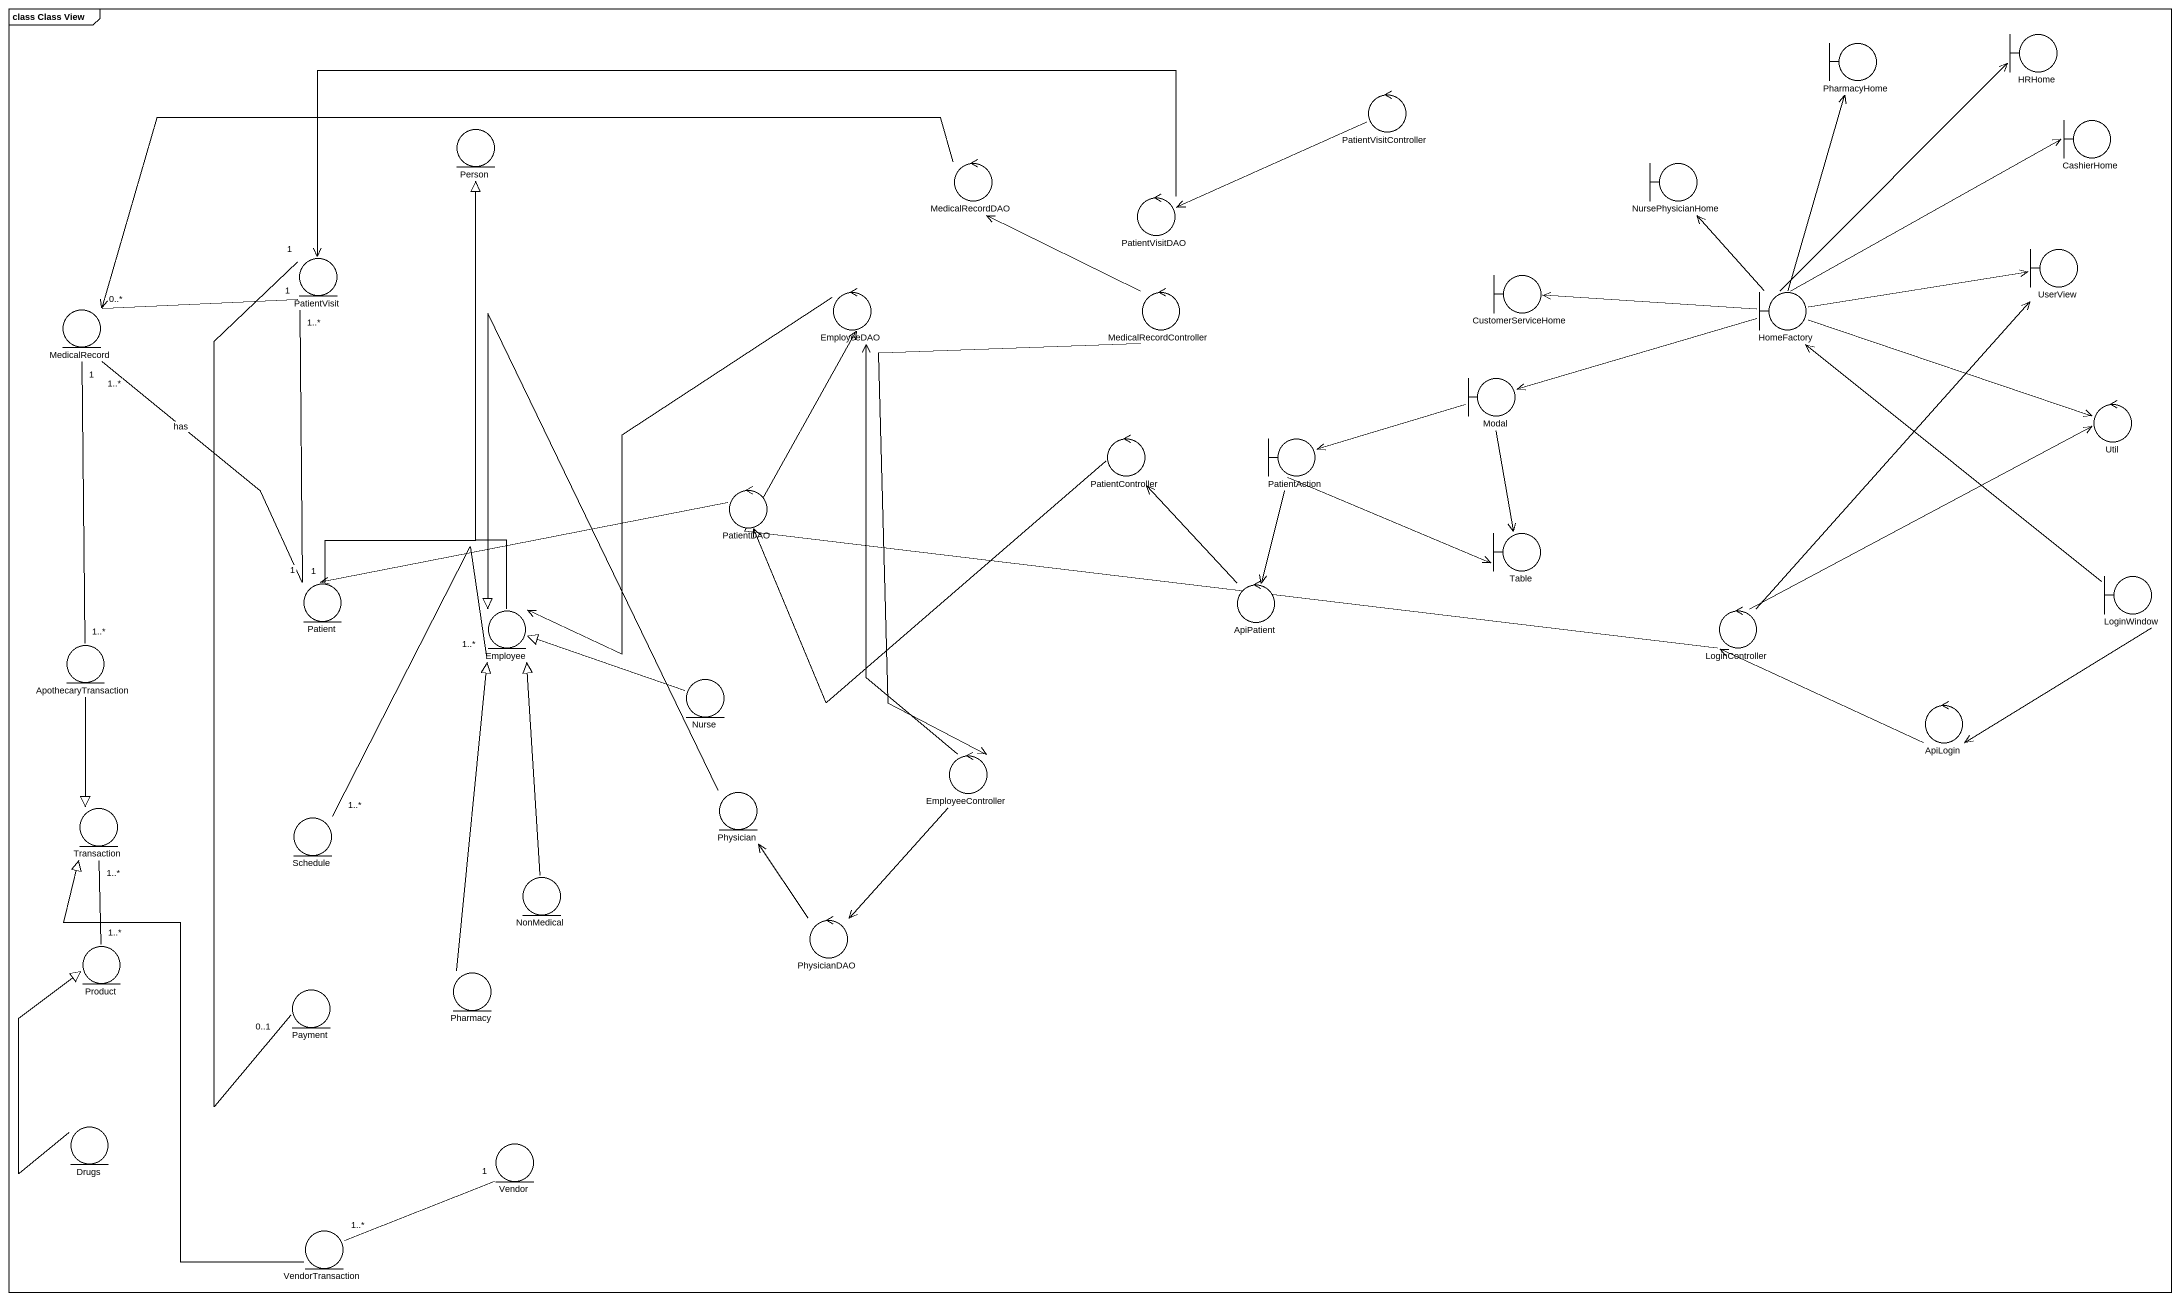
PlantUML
@startuml
mainframe class Class View
boundary PharmacyHome
boundary HRHome
control PatientVisitController
entity "Person" as Person_
boundary CashierHome
control MedicalRecordDAO
boundary NursePhysicianHome
control PatientVisitDAO
entity PatientVisit
boundary UserView
control EmployeeDAO
control MedicalRecordController
boundary CustomerServiceHome
boundary HomeFactory
entity MedicalRecord
boundary Modal
control Util
control PatientController
boundary PatientAction
control PatientDAO
boundary Table
entity Patient
entity Employee
control ApiPatient
control LoginController
boundary LoginWindow
entity ApothecaryTransaction
entity Nurse
control ApiLogin
control EmployeeController
entity Physician
entity Transaction
entity Schedule
entity NonMedical
control PhysicianDAO
entity Product
entity Payment
entity Pharmacy
entity Drugs
entity Vendor
entity VendorTransaction
PatientVisitController -left-> PatientVisitDAO
MedicalRecordDAO -left-> MedicalRecord
PatientVisitDAO -left-> PatientVisit
PatientVisit "1" -left- "0..*" MedicalRecord
EmployeeDAO --> Employee
MedicalRecordController -up-> MedicalRecordDAO
MedicalRecordController --> EmployeeController
HomeFactory -up-> PharmacyHome
HomeFactory -up-> HRHome
HomeFactory -up-> CashierHome
HomeFactory -up-> NursePhysicianHome
HomeFactory -right-> UserView
HomeFactory -left-> CustomerServiceHome
HomeFactory -left-> Modal
HomeFactory -right-> Util
Modal -left-> PatientAction
Modal --> Table
PatientController -left-> PatientDAO
PatientAction -right-> Table
PatientAction --> ApiPatient
PatientDAO -left-> Patient
Patient -up-|> Person_
Patient "1" -up- "1..*" PatientVisit
Patient "1" -up- "1..*" MedicalRecord : has
Employee -up-|> Person_
ApiPatient -up-> PatientController
LoginController -up-> UserView
LoginController -left-> EmployeeDAO
LoginController -right-> Util
LoginWindow -up-> HomeFactory
LoginWindow --> ApiLogin
ApothecaryTransaction "1..*" -up- "1" MedicalRecord
ApothecaryTransaction --|> Transaction
Nurse -left-|> Employee
ApiLogin -left-> LoginController
EmployeeController -up-> EmployeeDAO
EmployeeController --> PhysicianDAO
Physician -left-|> Employee
Schedule "1..*" -up- "1..*" Employee
NonMedical -up-|> Employee
PhysicianDAO -up-> Physician
Product "1..*" -up- "1..*" Transaction
Payment "0..1" -up- "1" PatientVisit
Pharmacy -up-|> Employee
Drugs -up-|> Product
Vendor "1" -left- "1..*" VendorTransaction
VendorTransaction -up-|> Transaction
@enduml
